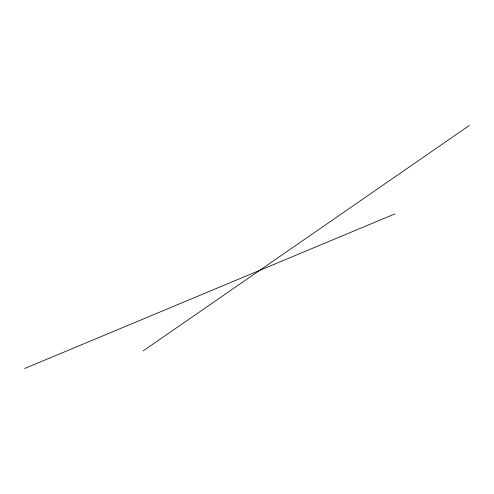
<?xml version="1.0" encoding="UTF-8"?>
<svg xmlns="http://www.w3.org/2000/svg" width="494" height="494" viewBox="0 0 494 494"><rect width="100%" height="100%" fill="white"/><g stroke="black" fill="none" stroke-linecap="round" stroke-linejoin="round"><path stroke-width="0.74" d="M143.217 350.845L469.3 125.507M24.7 368.493L394.867 213.921"/></g></svg>
